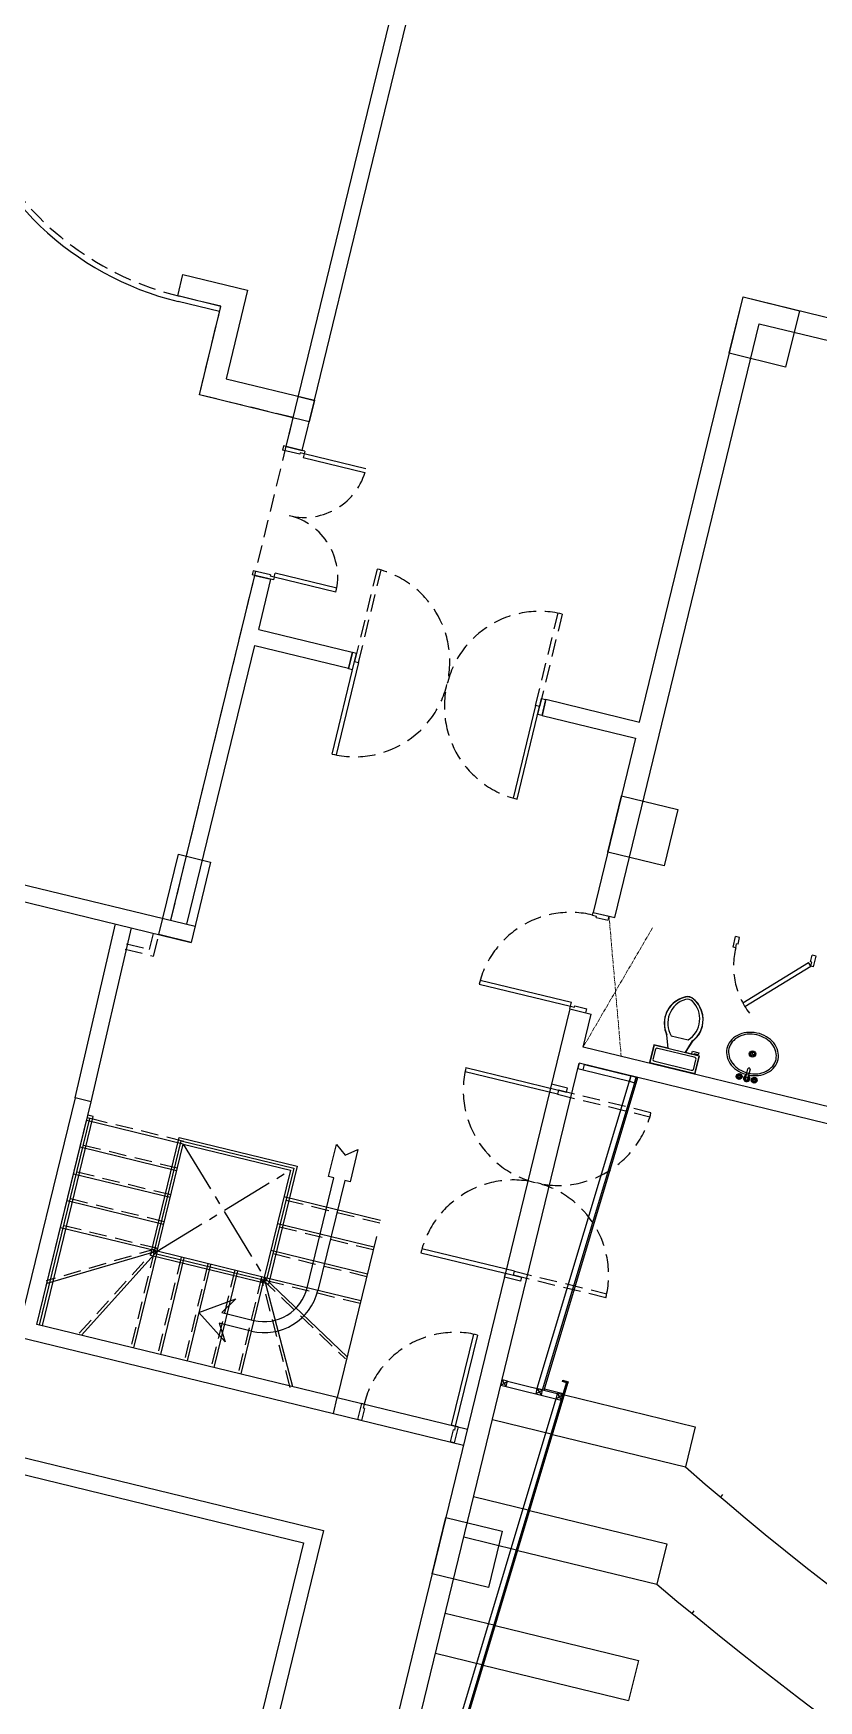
# Model space of a CAD drawing. Header units: feet. Extents: x 50754 to 76410, y 49660 to 67674.
# Drawn here: x 66171 to 66455, y 59270 to 59874 of the extents above; entities that cross this region are included whole.
import ezdxf

# ---------------------------------------------------------------- set-up
doc = ezdxf.new("R2010")
doc.units = ezdxf.units.FT
for name, pattern in [('Amconstr', [9999, 9999, 0]), ('CENTER', [2, 1.25, -0.25, 0.25, -0.25]), ('CENTER2', [28.575, 19.05, -3.175, 3.175, -3.175]), ('HIDDEN', [9.525, 6.35, -3.175])]:
    doc.linetypes.add(name, pattern=pattern)
for name, color, linetype in [('03--GRID', 8, 'CENTER2'), ('06--LINE-1 HID', 2, 'HIDDEN'), ('arch-win', 40, 'Continuous'), ('COL', 6, 'Continuous'), ('E--CONCRETE-1', 6, 'Continuous'), ('F--BLOCKWALL-3', 253, 'Continuous'), ('FOOTPATH', 1, 'Continuous'), ('L--DOORS-1', 1, 'Continuous'), ('M--HANDRAIL', 9, 'Continuous'), ('M--STAIR', 2, 'Continuous'), ('M--STAIR IDD', 1, 'HIDDEN'), ('TEXT', 3, 'Continuous'), ('WALL', 4, 'Continuous')]:
    doc.layers.add(name, color=color, linetype=linetype)
doc.layers.add('F--BLOCKWALL-2', color=3, linetype='Continuous', plot=False)
doc.layers.add('K--CEILING-0', color=9, linetype='Continuous', lineweight=18)

# ---------------------------------------------------------------- blocks, each defined once
blk = doc.blocks.new('A$C2b783d29')
at = {"color": 253}
for p, q in [((1854.4, 1800.68), (1888.9, 1800.68)), ((1885.9, 1802.18), (1885.9, 1800.68)), ((1891.9, 1802.18), (1885.9, 1802.18)), ((1885.9, 1800.68), (1891.9, 1800.68)), ((1888.9, 1800.68), (1888.9, 1799.18)), ((1891.9, 1800.68), (1891.9, 1802.18)), ((1888.9, 1799.18), (1854.43, 1799.18)), ((1628.39, 1734.69), (1622.39, 1734.69)), ((1622.39, 1733.19), (1622.39, 1734.69)), ((1628.39, 1733.69), (1626.89, 1733.69)), ((1626.89, 1733.19), (1626.89, 1733.69)), ((1628.39, 1733.69), (1628.39, 1734.69)), ((1626.89, 1733.19), (1622.39, 1733.19)), ((1786.07, 1729.18), (1786.07, 1695.18)), ((1787.57, 1729.15), (1787.57, 1695.18)), ((1854.4, 1731.68), (1888.9, 1731.68)), ((1888.9, 1733.18), (1854.43, 1733.18)), ((1885.9, 1730.18), (1885.9, 1731.68)), ((1885.9, 1731.68), (1891.9, 1731.68)), ((1891.9, 1730.18), (1885.9, 1730.18)), ((1888.9, 1731.68), (1888.9, 1733.18)), ((1891.9, 1731.68), (1891.9, 1730.18)), ((1686.51, 1726.68), (1686.51, 1692.18)), ((1688.01, 1692.18), (1688.01, 1726.65)), ((1754.01, 1692.18), (1754.01, 1726.65)), ((1755.51, 1726.68), (1755.51, 1692.18)), ((1622.39, 1698.69), (1622.39, 1700.19)), ((1626.89, 1700.19), (1622.39, 1700.19)), ((1628.39, 1698.69), (1622.39, 1698.69)), ((1626.89, 1699.69), (1626.89, 1700.19)), ((1628.39, 1699.69), (1626.89, 1699.69)), ((1662.35, 1701.19), (1628.39, 1701.19)), ((1628.39, 1699.69), (1628.39, 1701.19)), ((1628.39, 1698.69), (1628.39, 1699.69)), ((1662.39, 1699.69), (1628.39, 1699.69)), ((1685.01, 1689.18), (1685.01, 1695.18)), ((1685.01, 1695.18), (1686.51, 1695.18)), ((1686.51, 1695.18), (1686.51, 1689.18)), ((1686.51, 1692.18), (1688.01, 1692.18)), ((1755.51, 1692.18), (1754.01, 1692.18)), ((1757.01, 1695.18), (1755.51, 1695.18)), ((1755.51, 1695.18), (1755.51, 1689.18)), ((1757.01, 1689.18), (1757.01, 1695.18)), ((1785.07, 1695.18), (1786.07, 1695.18)), ((1785.07, 1695.18), (1785.07, 1689.18)), ((1786.07, 1695.18), (1786.07, 1693.68)), ((1786.07, 1695.18), (1787.57, 1695.18)), ((1786.07, 1693.68), (1786.57, 1693.68)), ((1786.57, 1693.68), (1786.57, 1689.18)), ((1819.57, 1693.68), (1819.57, 1689.18)), ((1819.57, 1693.68), (1820.07, 1693.68)), ((1820.07, 1695.18), (1820.07, 1693.68)), ((1820.07, 1695.18), (1821.07, 1695.18)), ((1821.07, 1695.18), (1821.07, 1689.18)), ((1686.51, 1689.18), (1685.01, 1689.18)), ((1755.51, 1689.18), (1757.01, 1689.18)), ((1785.07, 1689.18), (1786.57, 1689.18)), ((1819.57, 1689.18), (1821.07, 1689.18)), ((1779.61, 1662.46), (1773.05, 1662.46)), ((1773.05, 1662.46), (1773.05, 1645.5)), ((1779.53, 1662.38), (1773.13, 1662.38)), ((1773.13, 1662.38), (1773.13, 1645.58)), ((1777.93, 1661.58), (1774.73, 1661.58)), ((1779.53, 1645.58), (1779.53, 1662.38)), ((1779.61, 1657.29), (1779.61, 1662.46)), ((1790.39, 1660.96), (1789.34, 1660.92)), ((1790.97, 1660.96), (1790.39, 1660.96)), ((1791.95, 1660.85), (1790.97, 1660.96)), ((1773.93, 1660.78), (1773.93, 1647.18)), ((1778.73, 1647.18), (1778.73, 1660.78)), ((1779.53, 1657.18), (1784.33, 1658.78)), ((1784.29, 1658.85), (1779.61, 1657.29)), ((1785.01, 1659.37), (1784.29, 1658.85)), ((1784.33, 1657.18), (1784.33, 1650.78)), ((1785.9, 1659.89), (1785.01, 1659.37)), ((1786.94, 1660.35), (1785.9, 1659.89)), ((1788.25, 1660.74), (1786.94, 1660.35)), ((1789.34, 1660.92), (1788.25, 1660.74)), ((1792.89, 1660.66), (1791.95, 1660.85)), ((1793.89, 1660.33), (1792.89, 1660.66)), ((1794.65, 1660), (1793.89, 1660.33)), ((1795.36, 1659.63), (1794.65, 1660)), ((1795.91, 1659.28), (1795.36, 1659.63)), ((1796.54, 1658.81), (1795.91, 1659.28)), ((1797.09, 1658.34), (1796.54, 1658.81)), ((1797.71, 1657.7), (1797.09, 1658.34)), ((1798.08, 1657.27), (1797.71, 1657.7)), ((1798.47, 1656.73), (1798.08, 1657.27)), ((1798.86, 1656.12), (1798.47, 1656.73)), ((1799.22, 1655.46), (1798.86, 1656.12)), ((1799.49, 1654.84), (1799.22, 1655.46)), ((1779.53, 1650.78), (1784.33, 1649.18)), ((1779.61, 1650.67), (1784.29, 1649.11)), ((1779.61, 1645.5), (1779.61, 1650.67)), ((1784.29, 1649.11), (1785.69, 1648.18)), ((1795.81, 1648.61), (1797.16, 1649.68)), ((1797.16, 1649.68), (1798.01, 1650.61)), ((1798.01, 1650.61), (1798.82, 1651.76)), ((1798.82, 1651.76), (1799.49, 1653.12)), ((1799.61, 1653.98), (1799.49, 1654.84)), ((1799.49, 1653.12), (1799.61, 1653.98)), ((1773.05, 1645.5), (1779.61, 1645.5)), ((1773.13, 1645.58), (1779.53, 1645.58)), ((1774.73, 1646.38), (1777.93, 1646.38)), ((1779.53, 1648.38), (1780.73, 1648.38)), ((1779.93, 1647.58), (1779.53, 1647.58)), ((1779.93, 1645.98), (1779.93, 1647.58)), ((1780.73, 1645.98), (1779.93, 1645.98)), ((1780.73, 1648.38), (1780.73, 1645.98)), ((1785.69, 1648.18), (1787.05, 1647.56)), ((1787.05, 1647.56), (1788.21, 1647.23)), ((1788.21, 1647.23), (1790.39, 1646.98)), ((1790.39, 1646.98), (1792.89, 1647.3)), ((1792.89, 1647.3), (1794.44, 1647.85)), ((1794.44, 1647.85), (1795.81, 1648.61)), ((1775.43, 1629.83), (1775.22, 1629.83)), ((1775.43, 1629.64), (1775.22, 1629.64)), ((1775.71, 1630.11), (1775.71, 1630.32)), ((1775.71, 1629.36), (1775.71, 1629.15)), ((1775.71, 1624.49), (1775.71, 1624.7)), ((1775.9, 1630.11), (1775.9, 1630.32)), ((1775.9, 1629.36), (1775.9, 1629.15)), ((1775.9, 1624.49), (1775.9, 1624.7)), ((1776.18, 1629.83), (1776.39, 1629.83)), ((1776.18, 1629.64), (1776.39, 1629.64)), ((1776.47, 1627.31), (1779.29, 1627.31)), ((1779.29, 1626.54), (1776.47, 1626.54)), ((1784.1, 1626.98), (1785.65, 1626.98)), ((1784.88, 1627.75), (1784.88, 1626.2)), ((1775.43, 1624.21), (1775.22, 1624.21)), ((1775.43, 1624.02), (1775.22, 1624.02)), ((1775.71, 1623.75), (1775.71, 1623.54)), ((1775.9, 1623.74), (1775.9, 1623.54)), ((1776.18, 1624.21), (1776.39, 1624.21)), ((1776.18, 1624.02), (1776.39, 1624.02))]:
    blk.add_line(p, q, dxfattribs=at)
at = {"color": 253, "linetype": 'HIDDEN'}
for p, q in [((1923.4, 1800.68), (1888.9, 1800.68)), ((1888.9, 1800.68), (1888.9, 1799.18)), ((1888.9, 1799.18), (1923.37, 1799.18)), ((1888.9, 1731.68), (1888.9, 1733.18)), ((1888.9, 1733.18), (1923.37, 1733.18)), ((1923.4, 1731.68), (1888.9, 1731.68)), ((1686.51, 1657.68), (1686.51, 1692.18)), ((1686.51, 1692.18), (1688.01, 1692.18)), ((1688.01, 1692.18), (1688.01, 1657.71)), ((1755.51, 1692.18), (1754.01, 1692.18)), ((1754.01, 1692.18), (1754.01, 1657.71)), ((1755.51, 1657.68), (1755.51, 1692.18))]:
    blk.add_line(p, q, dxfattribs=at)
at = {"color": 253, "linetype": 'ByBlock'}
for p, q in [((1779.61, 1662.46), (1773.05, 1662.46)), ((1773.05, 1662.46), (1773.05, 1645.5)), ((1779.61, 1657.29), (1779.61, 1662.46)), ((1790.39, 1660.96), (1789.34, 1660.92)), ((1790.97, 1660.96), (1790.39, 1660.96)), ((1791.95, 1660.85), (1790.97, 1660.96)), ((1784.29, 1658.85), (1779.61, 1657.29)), ((1785.01, 1659.37), (1784.29, 1658.85)), ((1785.9, 1659.89), (1785.01, 1659.37)), ((1786.94, 1660.35), (1785.9, 1659.89)), ((1788.25, 1660.74), (1786.94, 1660.35)), ((1789.34, 1660.92), (1788.25, 1660.74)), ((1792.89, 1660.66), (1791.95, 1660.85)), ((1793.89, 1660.33), (1792.89, 1660.66)), ((1794.65, 1660), (1793.89, 1660.33)), ((1795.36, 1659.63), (1794.65, 1660)), ((1795.91, 1659.28), (1795.36, 1659.63)), ((1796.54, 1658.81), (1795.91, 1659.28)), ((1797.09, 1658.34), (1796.54, 1658.81)), ((1797.71, 1657.7), (1797.09, 1658.34)), ((1798.08, 1657.27), (1797.71, 1657.7)), ((1798.47, 1656.73), (1798.08, 1657.27)), ((1798.86, 1656.12), (1798.47, 1656.73)), ((1799.22, 1655.46), (1798.86, 1656.12)), ((1799.49, 1654.84), (1799.22, 1655.46)), ((1779.61, 1650.67), (1784.29, 1649.11)), ((1779.61, 1645.5), (1779.61, 1650.67)), ((1784.29, 1649.11), (1785.69, 1648.18)), ((1795.81, 1648.61), (1797.16, 1649.68)), ((1797.16, 1649.68), (1798.01, 1650.61)), ((1798.01, 1650.61), (1798.82, 1651.76)), ((1798.82, 1651.76), (1799.49, 1653.12)), ((1799.61, 1653.98), (1799.49, 1654.84)), ((1799.49, 1653.12), (1799.61, 1653.98)), ((1773.05, 1645.5), (1779.61, 1645.5)), ((1785.69, 1648.18), (1787.05, 1647.56)), ((1787.05, 1647.56), (1788.21, 1647.23)), ((1788.21, 1647.23), (1790.39, 1646.98)), ((1790.39, 1646.98), (1792.89, 1647.3)), ((1792.89, 1647.3), (1794.44, 1647.85)), ((1794.44, 1647.85), (1795.81, 1648.61))]:
    blk.add_line(p, q, dxfattribs=at)
at = {"color": 253}
for centre, radius in [((1775.8, 1629.74), 1.07), ((1775.8, 1624.12), 1.07), ((1775.03, 1629.74), 0.217), ((1775.8, 1629.74), 0.387), ((1775.8, 1626.93), 0.387), ((1775.8, 1630.51), 0.217), ((1775.8, 1628.96), 0.217), ((1775.8, 1624.89), 0.217), ((1776.58, 1629.74), 0.217), ((1784.88, 1626.98), 1.16), ((1784.88, 1626.98), 0.775), ((1775.03, 1624.12), 0.217), ((1775.8, 1624.12), 0.387), ((1775.8, 1623.34), 0.217), ((1776.58, 1624.12), 0.217)]:
    blk.add_circle(centre, radius, dxfattribs=at)
at = {"color": 253, "linetype": 'HIDDEN'}
for centre, radius, start, end in [((1911.67, 1836.18), 23, 270, 0), ((1957.67, 1836.18), 23, 180, 270), ((1888.9, 1800.68), 34.5, 180, 0), ((1888.9, 1731.68), 34.5, 0, 180), ((1628.39, 1699.69), 34, 0, 90), ((1786.07, 1695.18), 34, 0, 90), ((1686.51, 1692.18), 34.5, 270, 90), ((1755.51, 1692.18), 34.5, 90, 270), ((1820.76, 1613.98), 28, 90, 141.15064)]:
    blk.add_arc(centre, radius, start, end, dxfattribs=at)
at = {"color": 253}
for centre, radius, start, end in [((1774.63, 1660.88), 0.707, 81.8699, 188.1301), ((1778.03, 1660.88), 0.707, 351.8699, 98.1301), ((1790.39, 1651.16), 9.74, 22.02843, 128.53071), ((1790.58, 1650.62), 9.06, 31.05301, 133.63209), ((1795.43, 1653.98), 3.2, 335.73182, 24.26817), ((1790.39, 1656.79), 9.74, 231.46911, 337.97143), ((1790.58, 1657.34), 9.06, 226.36773, 328.94682), ((1796.33, 1653.98), 3.2, 344.86053, 15.13947), ((1774.63, 1647.08), 0.707, 171.8699, 278.1301), ((1778.03, 1647.08), 0.707, 261.8699, 8.1301), ((1775.8, 1626.93), 1.16, 19.6397, 340.3486), ((1775.8, 1626.93), 0.775, 30.2446, 329.6569), ((1775.8, 1629.74), 0.775, 105.7907, 164.7593), ((1775.8, 1629.74), 0.775, 195.92113, 253.55875), ((1775.8, 1624.12), 0.775, 105.9116, 163.88), ((1775.8, 1629.74), 0.775, 16.0953, 73.7658), ((1775.8, 1629.74), 0.775, 285.9116, 343.88), ((1775.8, 1624.12), 0.775, 15.9211, 73.5587), ((1779.29, 1626.93), 0.387, 270, 90), ((1775.8, 1624.12), 0.775, 196.09531, 253.76578), ((1775.8, 1624.12), 0.775, 285.7907, 344.7593)]:
    blk.add_arc(centre, radius, start, end, dxfattribs=at)
at = {"color": 253, "linetype": 'Continuous'}
for centre, radius, start, end in [((1786.79, 1627.67), 9.59, 142.53804, 163.11269), ((1786.74, 1627.61), 8.86, 141.77049, 162.24198), ((1785.58, 1628.6), 8.07, 118.68198, 142.53804), ((1785.58, 1628.52), 7.39, 117.86707, 141.77049), ((1784.78, 1630.06), 6.4, 91.84553, 118.68198), ((1784.83, 1629.93), 5.79, 90.80743, 117.86707), ((1784.78, 1630.06), 6.4, 65.00908, 91.84553), ((1784.83, 1629.93), 5.79, 63.74778, 90.80743), ((1784.13, 1628.5), 7.39, 39.84437, 63.74778), ((1784.07, 1628.55), 8.07, 41.15302, 65.00908), ((1783, 1627.55), 8.86, 19.37287, 39.84437), ((1782.92, 1627.54), 9.59, 20.57837, 41.15302), ((1781.09, 1626.86), 11.55, 1.84553, 20.57837), ((1788.66, 1627.1), 11.55, 163.11269, 181.84553), ((1788.66, 1627.1), 11.55, 181.84553, 200.57837), ((1788.54, 1627.03), 10.76, 162.24198, 180.80743), ((1788.54, 1627.03), 10.76, 180.80743, 199.37287), ((1781.21, 1626.93), 10.76, 0.80743, 19.37287), ((1781.21, 1626.93), 10.76, 342.24198, 0.80743), ((1781.09, 1626.86), 11.55, 343.11269, 1.84553), ((1786.83, 1626.41), 9.59, 200.57837, 221.15302), ((1786.75, 1626.4), 8.86, 199.37287, 219.84437), ((1785.68, 1625.41), 8.07, 221.15302, 245.00908), ((1785.63, 1625.46), 7.39, 219.84437, 243.74778), ((1784.92, 1624.03), 5.79, 243.74778, 270.80743), ((1784.92, 1624.03), 5.79, 270.80743, 297.86707), ((1784.17, 1625.44), 7.39, 297.86707, 321.77049), ((1784.17, 1625.36), 8.07, 298.68198, 322.53804), ((1783.02, 1626.35), 8.86, 321.77049, 342.24198), ((1782.96, 1626.29), 9.59, 322.53804, 343.11269), ((1784.98, 1623.9), 6.4, 245.00908, 271.84553), ((1784.98, 1623.9), 6.4, 271.84553, 298.68198)]:
    blk.add_arc(centre, radius, start, end, dxfattribs=at)
at = {"layer": '03--GRID', "color": 253, "linetype": 'CENTER', "ltscale": 2}
for p, q in [((1646.69, 1687.22, 0.15), (1648.69, 1685.22, 0.15)), ((1648.69, 1687.22, 0.15), (1646.69, 1685.22, 0.15)), ((1646.69, 1674.18), (1648.69, 1672.07)), ((1648.69, 1674.18), (1646.69, 1672.07)), ((1646.69, 1666.62, 0.04), (1648.69, 1664.51, 0.04)), ((1648.69, 1666.62, 0.04), (1646.69, 1664.62, 0.04))]:
    blk.add_line(p, q, dxfattribs=at)
at = {"layer": '06--LINE-1 HID', "color": 253}
for p, q in [((2002.5, 1878.18), (2002.5, 1893.68)), ((1969.5, 1843.18), (1969.5, 1878.18)), ((1969.5, 1878.18), (2002.5, 1878.18)), ((1782.07, 1843.18), (1969.5, 1843.18))]:
    blk.add_line(p, q, dxfattribs=at)
blk.add_arc((2110.5, 1893.68), 108, 0, 180, dxfattribs=at)
at = {"layer": 'arch-win', "color": 253}
for p, q in [((1546.65, 1669.36), (1546.65, 1687.18)), ((1561.65, 1668.57), (1561.65, 1687.18)), ((1590.06, 1667.08), (1590.06, 1687.18)), ((1605.06, 1666.3), (1605.06, 1687.18)), ((1633.8, 1664.79), (1633.8, 1687.18)), ((1648.69, 1687.18), (1646.69, 1687.18)), ((1646.69, 1687.18), (1646.69, 1685.18)), ((1646.69, 1685.18), (1646.69, 1666.62)), ((1646.69, 1685.18), (1648.69, 1685.18)), ((1648.69, 1685.18), (1648.69, 1687.18)), ((1648.69, 1685.18), (1648.69, 1666.62)), ((1764.76, 1687.18), (1764.76, 1685.18)), ((1766.76, 1687.18), (1764.76, 1687.18)), ((1764.76, 1685.18), (1764.76, 1668, 0.21)), ((1764.76, 1685.18), (1766.76, 1685.18)), ((1766.76, 1685.18), (1766.76, 1687.18)), ((1766.76, 1685.18), (1766.76, 1667.88, 0.22)), ((1646.69, 1666.62), (1504.54, 1674.18)), ((1648.69, 1674.18), (1646.69, 1674.18)), ((1646.69, 1674.18), (1646.69, 1672.07)), ((1766.76, 1667.9), (1648.69, 1674.18)), ((1648.69, 1672.07), (1648.69, 1674.18)), ((1504.54, 1672.07, 0.11), (1653.22, 1664.27, 0.11)), ((1504.54, 1672.07, 0.11), (1653.22, 1664.27, 0.11)), ((1504.54, 1671.56, 0.11), (1653.19, 1663.77, 0.11)), ((1504.54, 1671.56, 0.11), (1653.19, 1663.77, 0.11)), ((1646.69, 1672.07), (1648.69, 1672.07)), ((1648.69, 1672.07, 0.22), (1766.76, 1665.88, 0.22)), ((1648.69, 1671.56, 0.22), (1766.76, 1665.38, 0.22)), ((1649.19, 1671.54, 0.08), (1649.19, 1664.48, 0.12)), ((1764.76, 1668, 0.21), (1764.66, 1666.01, 0.21)), ((1766.76, 1667.9, 0.21), (1764.76, 1668, 0.21)), ((1766.66, 1665.9, 0.21), (1766.76, 1667.9, 0.21)), ((1648.69, 1666.62), (1646.69, 1666.62)), ((1646.69, 1666.62), (1646.69, 1664.62)), ((1646.69, 1664.62), (1648.69, 1664.51)), ((1648.69, 1664.51), (1648.69, 1666.62)), ((1653.19, 1663.77, 0.11), (1653.3, 1665.77, 0.11)), ((1653.69, 1663.75, 0.11), (1653.19, 1663.77, 0.11)), ((1653.3, 1665.77, 0.11), (1653.8, 1665.75, 0.11)), ((1653.8, 1665.75, 0.11), (1653.69, 1663.75, 0.11)), ((1764.66, 1666.01, 0.21), (1766.66, 1665.9, 0.21))]:
    blk.add_line(p, q, dxfattribs=at)
at = {"layer": 'COL', "color": 253}
for p, q in [((2002.43, 1878.18), (2002.43, 1894.26)), ((2002.43, 1894.26), (2010.43, 1894.26)), ((2010.43, 1894.26), (2010.43, 1870.18)), ((1969.43, 1837.18), (1969.43, 1878.18)), ((1969.43, 1878.18), (2002.43, 1878.18)), ((2010.43, 1870.18), (1977.43, 1870.18)), ((1977.43, 1870.18), (1977.43, 1837.18)), ((1776, 1834.18), (1776, 1846.18)), ((1776, 1846.18), (1806, 1846.18)), ((1806, 1846.18), (1806, 1834.18)), ((1977.43, 1837.18), (1969.43, 1837.18)), ((1806, 1834.18), (1776, 1834.18)), ((1574.5, 1695.18), (1595.5, 1695.18)), ((1574.5, 1674.18), (1574.5, 1695.18)), ((1595.5, 1695.18), (1595.5, 1674.18)), ((1843.49, 1695.18), (1864.49, 1695.18)), ((1843.49, 1674.18), (1843.49, 1695.18)), ((1864.49, 1695.18), (1864.49, 1674.18)), ((2029.5, 1695.18), (2050.5, 1695.18)), ((2029.5, 1674.18), (2029.5, 1695.18)), ((2029.5, 1695.18), (2050.5, 1695.18)), ((2029.5, 1674.18), (2029.5, 1695.18)), ((2050.5, 1695.18), (2050.5, 1674.18)), ((2050.5, 1695.18), (2050.5, 1674.18)), ((1595.5, 1674.18), (1574.5, 1674.18)), ((1864.49, 1674.18), (1843.49, 1674.18)), ((2050.5, 1674.18), (2029.5, 1674.18)), ((2050.5, 1674.18), (2029.5, 1674.18))]:
    blk.add_line(p, q, dxfattribs=at)
at = {"layer": 'E--CONCRETE-1', "color": 253}
for p, q in [((1583.86, 1599.86), (1582.81, 1600.37)), ((1627.26, 1599.75), (1626.21, 1600.26)), ((1627.26, 1599.75), (1626.21, 1600.26))]:
    blk.add_line(p, q, dxfattribs=at)
at = {"layer": 'F--BLOCKWALL-2', "color": 253}
for p, q in [((1711.39, 1861.69), (1622.39, 1861.69)), ((1622.39, 1861.69), (1622.39, 1743.69)), ((1711.39, 1855.69), (1711.39, 1861.69)), ((1628.39, 1743.69), (1628.39, 1855.69)), ((1628.39, 1855.69), (1711.39, 1855.69)), ((1622.39, 1743.69), (1628.39, 1743.69))]:
    blk.add_line(p, q, dxfattribs=at)
at = {"layer": 'F--BLOCKWALL-3', "color": 253}
for p, q in [((1776, 1899.82), (1776, 1834.18)), ((1782.07, 1899.82), (1782.07, 1834.18)), ((2000.5, 1878.18), (2000.5, 1893.68)), ((1711.39, 1861.69), (1776.04, 1862.38)), ((1711.39, 1855.69), (1776.04, 1856.38)), ((1782.07, 1843.18), (1910.67, 1843.18)), ((1910.67, 1843.18), (1910.67, 1837.18)), ((1958.67, 1843.18), (2243.5, 1843.18)), ((1958.67, 1843.18), (1958.67, 1837.18)), ((1977.33, 1843.18), (1977.33, 1837.18)), ((1782.07, 1837.18), (1886, 1837.18)), ((1886, 1837.18), (1886, 1802.28)), ((1892, 1837.18), (1910.67, 1837.18)), ((1892, 1837.18), (1892, 1802.28)), ((1958.67, 1837.18), (1977.33, 1837.18)), ((1977.43, 1837.18), (2262.33, 1837.18)), ((1886, 1730.08), (1886, 1695.18)), ((1892, 1730.08), (1892, 1695.18)), ((1560.34, 1695.18), (1184.43, 1695.18)), ((1785.07, 1695.18), (1560.34, 1695.18)), ((1785.07, 1695.18), (1785.07, 1687.18)), ((1886, 1695.18), (1821.07, 1695.18)), ((1821.07, 1695.18), (1821.07, 1687.18)), ((1892, 1695.18), (2050.5, 1695.18)), ((2050.5, 1695.18), (2050.5, 1639.09)), ((1184.43, 1687.18), (1766.76, 1687.18)), ((1766.76, 1533.01), (1766.76, 1687.18)), ((1772.76, 1687.18), (1785.07, 1687.18)), ((1772.76, 1539.01), (1772.76, 1687.18)), ((1821.07, 1687.18), (2042.5, 1687.18)), ((2042.5, 1687.18), (2042.5, 1639.09))]:
    blk.add_line(p, q, dxfattribs=at)
at = {"layer": 'F--BLOCKWALL-3', "color": 253, "linetype": 'ByBlock'}
for p, q in [((1892, 1802.28), (1885.8, 1802.28)), ((1622.39, 1743.69), (1622.39, 1695.18)), ((1628.39, 1743.69), (1628.39, 1695.18)), ((1892, 1730.08), (1886, 1730.08))]:
    blk.add_line(p, q, dxfattribs=at)
at = {"layer": 'F--BLOCKWALL-3', "color": 253}
blk.add_arc((2110.5, 1893.68), 110, 359.99751, 180, dxfattribs=at)
at = {"layer": 'K--CEILING-0', "color": 253, "linetype": 'CENTER'}
for p, q in [((1772.76, 1672.98), (1820.76, 1689.18)), ((1820.76, 1672.98), (1772.77, 1687.18))]:
    blk.add_line(p, q, dxfattribs=at)
at = {"layer": 'L--DOORS-1', "color": 253}
for p, q in [((1910.67, 1836.18), (1910.67, 1844.18)), ((1912.17, 1844.18), (1910.67, 1844.18)), ((1912.17, 1837.68), (1912.17, 1844.18)), ((1958.67, 1844.18), (1957.17, 1844.18)), ((1957.17, 1837.68), (1957.17, 1844.18)), ((1958.67, 1836.18), (1958.67, 1844.18)), ((1911.67, 1836.18), (1910.67, 1836.18)), ((1911.67, 1836.18), (1911.67, 1837.68)), ((1912.17, 1837.68), (1911.67, 1837.68)), ((1911.67, 1813.18), (1911.67, 1836.18)), ((1911.67, 1836.18), (1913.17, 1836.18)), ((1913.17, 1813.23), (1913.17, 1836.18)), ((1956.17, 1813.23), (1956.17, 1836.18)), ((1957.67, 1836.18), (1956.17, 1836.18)), ((1957.67, 1837.68), (1957.17, 1837.68)), ((1957.67, 1836.18), (1957.67, 1837.68)), ((1958.67, 1836.18), (1957.67, 1836.18)), ((1957.67, 1813.18), (1957.67, 1836.18)), ((1820.76, 1642.98), (1824.76, 1642.98)), ((1820.76, 1641.98), (1820.76, 1642.98)), ((1824.76, 1641.48), (1824.76, 1642.98)), ((1820.76, 1641.98), (1822.26, 1641.98)), ((1822.26, 1641.48), (1822.26, 1641.98)), ((1822.26, 1641.48), (1824.76, 1641.48)), ((1800.97, 1633.78), (1820.76, 1613.98)), ((1802.05, 1634.81), (1821.83, 1615.04)), ((1820.76, 1613.98), (1821.83, 1615.04)), ((1820.76, 1612.98), (1820.76, 1613.98)), ((1820.76, 1613.98), (1822.26, 1613.98)), ((1820.76, 1612.98), (1824.76, 1612.98)), ((1822.26, 1613.98), (1822.26, 1614.48)), ((1822.26, 1614.48), (1824.76, 1614.48)), ((1824.76, 1612.98), (1824.76, 1614.48))]:
    blk.add_line(p, q, dxfattribs=at)
at = {"layer": 'M--HANDRAIL', "color": 253}
for p, q in [((1628.39, 1854.69), (1705.39, 1854.69)), ((1705.39, 1854.69), (1705.39, 1855.69)), ((1706.39, 1853.69), (1706.39, 1855.69)), ((1628.39, 1853.69), (1706.39, 1853.69)), ((1662.39, 1777.69), (1662.39, 1821.69)), ((1662.39, 1821.69), (1706.39, 1821.69)), ((1663.39, 1778.69), (1663.39, 1820.69)), ((1663.39, 1820.69), (1705.39, 1820.69)), ((1705.39, 1820.69), (1705.39, 1778.69)), ((1706.39, 1821.69), (1706.39, 1777.69)), ((1706.39, 1777.69), (1662.39, 1777.69)), ((1705.39, 1778.69), (1663.39, 1778.69))]:
    blk.add_line(p, q, dxfattribs=at)
at = {"layer": 'M--STAIR', "color": 253}
for p, q in [((1628.39, 1743.69), (1628.39, 1855.69)), ((1628.39, 1855.69), (1704.39, 1855.69)), ((1664.39, 1819.69), (1643.6, 1855.69)), ((1664.39, 1819.69), (1664.39, 1855.69)), ((1674.39, 1819.69), (1674.39, 1855.69)), ((1684.39, 1819.69), (1684.39, 1855.69)), ((1694.39, 1819.69), (1694.39, 1855.69)), ((1704.39, 1819.69), (1704.39, 1855.69)), ((1628.39, 1839.14), (1664.39, 1819.69)), ((1664.39, 1819.69), (1628.39, 1819.69)), ((1664.39, 1779.69), (1664.39, 1819.69)), ((1664.39, 1819.69), (1704.39, 1819.69)), ((1704.39, 1819.69), (1704.39, 1779.69)), ((1664.39, 1809.69), (1628.39, 1809.69)), ((1664.39, 1799.69), (1628.39, 1799.69)), ((1664.39, 1789.69), (1628.39, 1789.69)), ((1664.39, 1779.69), (1628.39, 1779.69)), ((1628.39, 1760.24), (1664.39, 1779.69)), ((1664.39, 1779.69), (1643.6, 1743.69)), ((1664.39, 1743.69), (1664.39, 1779.69)), ((1704.39, 1779.69), (1664.39, 1779.69)), ((1674.39, 1743.69), (1674.39, 1779.69)), ((1684.39, 1743.69), (1684.39, 1779.69)), ((1694.39, 1743.69), (1694.39, 1779.69)), ((1688.39, 1743.69), (1628.39, 1743.69)), ((1546.65, 1669.36), (1546.65, 1615.18)), ((1561.65, 1668.57), (1561.65, 1615.18)), ((1590.06, 1667.08), (1590.06, 1615.18)), ((1605.06, 1666.3), (1605.06, 1615.18)), ((1633.8, 1664.79), (1633.8, 1615.18)), ((1648.8, 1664), (1648.8, 1615.18)), ((1561.65, 1615.18), (1546.65, 1615.18)), ((1605.06, 1615.18), (1590.06, 1615.18)), ((1648.8, 1615.18), (1633.8, 1615.18))]:
    blk.add_line(p, q, dxfattribs=at)
for radius, start, end in [(1290, 153.52954, 206.47046), (1251, 152.63662, 207.18311)]:
    blk.add_arc((2744.83, 1040.18), radius, start, end, dxfattribs=at)
at = {"layer": 'M--STAIR IDD', "color": 253}
for p, q in [((1665.25, 1820.19), (1644.47, 1856.19)), ((1665.39, 1819.69), (1665.39, 1855.69)), ((1675.39, 1819.69), (1675.39, 1855.69)), ((1685.39, 1819.69), (1685.39, 1855.69)), ((1695.39, 1819.69), (1695.39, 1855.69)), ((1705.39, 1819.69), (1705.39, 1855.69)), ((1768, 1856.82), (1768, 1846.18)), ((1768, 1856.82), (1768, 1846.18)), ((1770, 1856.82), (1770, 1848.18)), ((1770, 1856.82), (1770, 1848.18)), ((1770, 1848.18), (1776, 1848.18)), ((1768, 1846.18), (1776, 1846.18)), ((1628.86, 1840.02), (1664.86, 1820.57)), ((1664.39, 1820.69), (1628.39, 1820.69)), ((1664.39, 1810.69), (1628.39, 1810.69)), ((1664.39, 1800.69), (1628.39, 1800.69)), ((1664.39, 1790.69), (1628.39, 1790.69)), ((1627.91, 1761.12), (1663.91, 1780.57)), ((1664.39, 1780.69), (1628.39, 1780.69)), ((1663.52, 1780.19), (1642.74, 1744.19)), ((1663.39, 1743.69), (1663.39, 1779.69)), ((1673.39, 1743.69), (1673.39, 1779.69)), ((1683.39, 1743.69), (1683.39, 1779.69)), ((1693.39, 1743.69), (1693.39, 1779.69))]:
    blk.add_line(p, q, dxfattribs=at)
at = {"layer": 'M--STAIR IDD', "color": 253, "linetype": 'CENTER2'}
for p, q in [((1664.39, 1819.69), (1704.39, 1779.69)), ((1704.39, 1819.69), (1664.39, 1779.69))]:
    blk.add_line(p, q, dxfattribs=at)
at = {"layer": 'TEXT', "color": 253}
for p, q in [((1638.39, 1787.91), (1646.39, 1799.69)), ((1646.39, 1799.69), (1654.39, 1787.91)), ((1644.39, 1791.68), (1638.39, 1787.91)), ((1644.39, 1779.69), (1644.39, 1791.68)), ((1654.39, 1787.91), (1648.39, 1791.68)), ((1648.39, 1791.68), (1648.39, 1779.7)), ((1664.39, 1763.69), (1705.38, 1763.69)), ((1705.38, 1763.69), (1705.38, 1765.69)), ((1705.38, 1765.69), (1717.39, 1765.69)), ((1717.39, 1765.69), (1714.39, 1761.69)), ((1705.38, 1759.69), (1664.39, 1759.69)), ((1705.38, 1757.69), (1705.38, 1759.69)), ((1717.39, 1757.69), (1705.38, 1757.69)), ((1714.39, 1761.69), (1717.39, 1757.69))]:
    blk.add_line(p, q, dxfattribs=at)
for radius, start, end in [(20, 180.01561, 270), (16, 179.9834, 269.99794)]:
    blk.add_arc((1664.39, 1779.69), radius, start, end, dxfattribs=at)

msp = doc.modelspace()

# ---------------------------------------------------------------- linework, layer by layer
at = {"layer": 'FOOTPATH', "color": 253, "elevation": 0.01704}
for points in [[(67885.6226, 59364.75647), (68003.66664, 59849.59315), (67632.14955, 59940.04706), (67676.36348, 60121.64487, 1), (67052.58563, 60273.51715), (67010.97387, 60102.60713), (66593.05246, 60204.35918), (66612.92486, 60285.98018), (66361.27617, 60347.24952), (66341.40376, 60265.62853), (66302.18081, 60275.17821, 1), (66116.37139, 59512.01198), (66140.52065, 59506.13232), (66106.65743, 59367.04754), (66268.44525, 59327.65677), (66233.97427, 59186.07571), (66134.86937, 59210.20495), (66054.43856, 58879.85525), (66106.90585, 58867.08095), (65979.90682, 58345.46383), (66026.54442, 58334.1089), (65943.91014, 57994.70901), (66405.24729, 57882.38645)], [(67879.7929, 59366.17584), (67996.41757, 59845.18282), (67624.90048, 59935.63673), (67670.53378, 60123.06423, 1), (67058.41533, 60272.09778), (67015.3842, 60095.35806), (66585.80339, 60199.94885), (66605.6758, 60281.56984), (66365.6865, 60340.00046), (66345.81409, 60258.37946), (66300.76144, 60269.34851, 1), (66117.79076, 59517.84168), (66147.76971, 59510.54265), (66113.9065, 59371.45787), (66275.69432, 59332.06711), (66238.3846, 59178.82665), (66139.27971, 59202.95589), (66061.68762, 58884.26559), (66114.15492, 58871.49128), (65987.15589, 58349.87416), (66033.79349, 58338.51923), (65951.15921, 57999.11935), (66406.66665, 57888.21615)]]:
    msp.add_lwpolyline(points, format="xyb", dxfattribs=at)

# ---------------------------------------------------------------- block references
at = {"layer": 'WALL', "color": 253, "linetype": 'Amconstr', "lineweight": 25, "rotation": 76.31633277806492}
msp.add_blockref('A$C2b783d29', (67589.70836, 57385.58811, 0.01704), dxfattribs=at)

doc.saveas('drawing.dxf')
